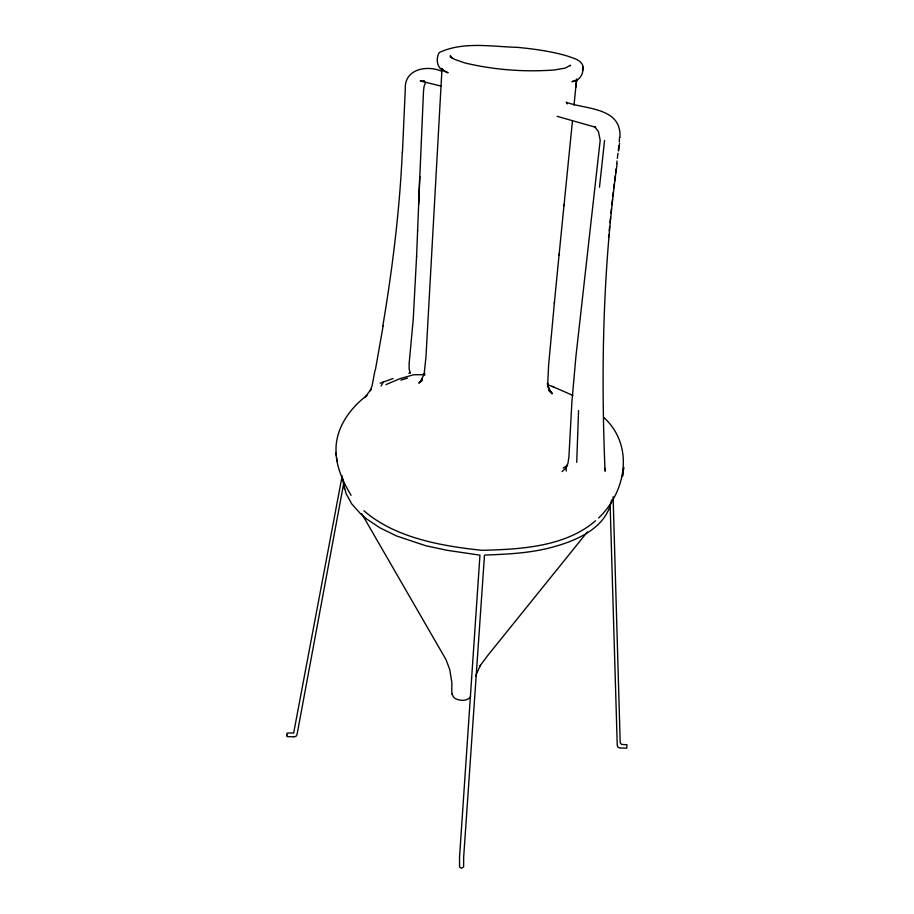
<?xml version="1.0" encoding="UTF-8"?>
<svg xmlns="http://www.w3.org/2000/svg" width="914" height="914" viewBox="0 0 914 914"><rect width="100%" height="100%" fill="white"/><g stroke="black" fill="none" stroke-linecap="round" stroke-linejoin="round"><path stroke-width="1.37" d="M610.186 506.47L617.247 745.378L617.887 747.081L619.612 747.949L626.764 748.178L626.924 744.739L621.577 744.442L620.195 742.774L613.1 496.713M336.398 455.983C333.29 431.694 348.245 409.483 366.948 395.476L365.589 396.882M604.577 140.368L599.481 187.21M619.543 137.374L619.281 141.899M576.723 462.381L578.562 410.535M575.043 80.512L571.901 81.677C580.39 80.923 584.092 73.006 582.778 65.351C580.31 59.364 572.678 58.13 567.274 56.005C551.096 51.23 534.279 49.013 517.541 47.357C491.846 46.694 463.249 41.233 439.28 52.521C435.247 59.193 437.143 69.578 445.724 71.669L444.832 71.258L448.111 72.777L447.243 72.377M293.531 732.902L287.179 733.062L286.779 735.827L287.03 736.593L293.554 736.867M416.59 256.526L417.618 230.454M417.595 230.979L419.766 176.733M418.635 204.256L423.468 91.788L424.005 86.659L425.638 82.146M416.613 255.931L413.242 319.237L409.118 363.783L409.141 369.165L410.283 372.866M402.446 152.387L405.382 87.081M286.79 735.313L286.802 735.005M402.32 152.021C399.647 210.323 392.494 268.328 382.84 325.864M582.846 66.882L582.538 70.618M554.478 301.78L548.606 365.303L547.68 385.045L547.486 383.092L548.743 388.61L548.149 386.565L550.228 391.649L552.182 393.82L549.223 389.524L552.01 393.34L548.617 390.324L550.491 391.615M575.786 87.378L576.117 83.997L574.026 105.121M554.318 303.437L559.174 253.841M563.961 205.787L572.381 121.642M576.414 81.335L576.506 80.352L576.026 84.979L576.894 78.981L576.026 79.975M559.037 255.36L564.075 204.428M608.541 237.537L608.815 234.818M609.227 230.739L609.638 226.661M610.049 222.582L610.598 217.144M611.009 213.065L611.42 208.986M611.889 204.77L612.529 199.149M612.848 196.339L613.328 192.123M613.808 187.896L614.277 183.68M618.675 150.936L619.555 143.407M618.287 150.616L618.869 145.646M616.721 163.56L617.03 160.967M617.35 158.385L617.978 153.209M614.608 180.995L615.259 175.637M615.579 172.952L616.07 168.919M617.099 163.926C603 265.608 600.784 368.491 605.045 470.95L604.6 468.174L605.171 470.984M375.106 369.907L372.169 385.411L370.341 390.815L371.015 389.215L364.903 397.579M383.115 326.024L375.54 369.073M343.527 484.34L297.05 734.445L296.227 736.124L294.182 736.89M405.279 86.499C406.239 68.287 428.026 65.271 441.656 71.223M611.603 499.924C606.29 529.674 573.215 542.128 547.28 548.491C526.852 553.336 505.808 554.272 484.911 555.061C483.529 555.746 484.82 559.574 484.1 560.888L463.638 857.572L463.627 866.86L461.49 868.3L459.582 867.02L459.514 857.458L479.953 555.164L446.912 550.274L425.855 545.761L396.63 536.004L379.984 527.858L366.434 518.832L360.539 513.771L351.639 503.774L346.029 493.457L342.213 478.319L343.344 479.701M570.267 65.842L570.496 65.214L565.195 68.082L554.352 69.967C524.316 72.206 493.8 69.887 464.506 62.849L454.509 59.319L451.379 57.468L451.847 57.822L450.294 55.708L450.431 57.262M475.543 676.154L480.33 665.289L479.907 666.02L488.019 655.144L587.428 531.868M567.468 464.758L565.983 467.899L562.121 471.59M381.138 385.914L383.309 382.029L393.077 378.499M342.179 475.828L293.691 732.822M470.607 696.731C467.58 700.855 461.421 701.061 457.011 699.324C449.185 696.742 452.83 687.065 451.63 681.159L449.745 669.631L446.101 659.794L361.693 513.611M598.613 518.01C626.444 491.481 634.27 445.278 603.811 417.447M595.562 520.774C565.617 546.663 521.209 549.417 481.884 550.297C440.639 546.012 394.711 537.592 363.909 510.766M563.195 468.094L567.583 465.089M422.177 380.635L418.795 383.126L422.234 379.104L420.794 381.035L424.667 373.026L424.062 374.923L425.947 357.134L441.988 68.87M385.948 384.611L399.681 378.773L413.631 374.751L425.01 374.671M380.087 383.172L383.309 382.029M408.832 373.312L410.432 372.775M400.949 380.121L407.416 378.133M423.765 81.152L424.519 81.083L420.234 80.969L441.382 86.167M557.174 116.341L595.597 127.275L594.603 126.635L598.453 131.627L600.19 140.368L575.923 356.426L571.867 402.32L568.954 456.349L568.028 463.032L565.983 467.899L566.303 471.041M552.273 386.416L572.838 395.396M547.417 384.714L553.861 386.965M566.12 102.242C585.84 109.589 621.737 107.087 619.943 137.443M443.77 70.572L442.673 69.738M443.073 70.058L442.319 69.373M566.691 102.494L567.366 103.145M441.656 68.344L442.113 69.281M351.102 495.331C343.298 482.272 336.66 467.934 336.021 452.476M344.487 488.853L343.504 484.9M567.08 103.236L567.24 103.945M452.053 693.909L452.213 694.697M336.592 457.72L336.969 461.216M623.222 471.03L622.491 476.16L623.714 467.591L623.222 471.03"/></g></svg>
